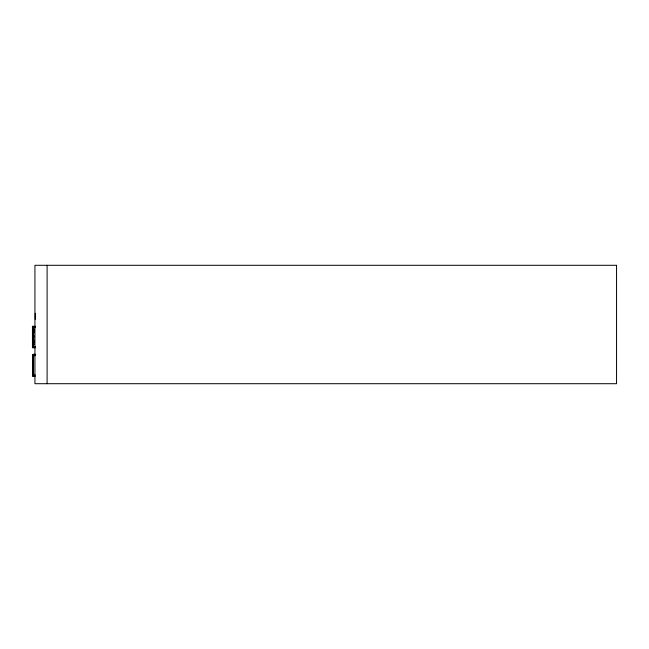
<?xml version="1.0" encoding="UTF-8"?>
<svg xmlns="http://www.w3.org/2000/svg" width="649" height="649" viewBox="0 0 649 649"><rect width="100%" height="100%" fill="white"/><g stroke="black" fill="none" stroke-linecap="round" stroke-linejoin="round"><path stroke-width="0.97" d="M35.525 326.317L32.45 326.317L32.45 347.726L35.525 347.726M32.45 327.169L35.476 327.169M32.45 328.767L33.042 328.767M33.505 328.767L34.097 328.767M32.45 329.408L33.042 329.408M33.505 329.408L34.097 329.408M32.45 330.382L33.042 330.382M33.505 330.382L34.097 330.382M32.45 330.698L33.042 330.698M33.505 330.698L34.097 330.698M32.45 342.145L33.042 342.145M33.505 342.145L34.097 342.145M32.45 342.364L33.042 342.364M33.505 342.364L34.097 342.364M32.45 343.792L33.042 343.792M33.505 343.792L34.097 343.792M32.45 344.432L33.042 344.432M33.505 344.432L34.097 344.432M32.45 346.582L35.476 346.582M35.346 354.257L33.383 354.257L33.383 375.666M33.359 375.933L32.515 375.933L32.515 354.524L35.711 354.524M35.289 354.825L33.318 354.825L33.318 376.233L35.289 376.233M33.383 355.117L35.346 355.117M33.318 355.676L35.289 355.676M33.318 375.09L35.289 375.09M47.101 265.295L47.101 383.705M35.306 313.264L35.306 319.34M33.902 330.584L33.902 333.359M33.902 335.298L33.902 338.072M33.902 339.67L33.902 342.445M33.505 326.317L33.505 347.726M32.758 354.524L32.758 375.933M32.572 326.317L32.572 347.726M32.572 354.524L32.572 375.933M616.55 265.295L34.932 265.295L34.932 383.705L616.55 383.705L616.55 265.295"/></g></svg>
